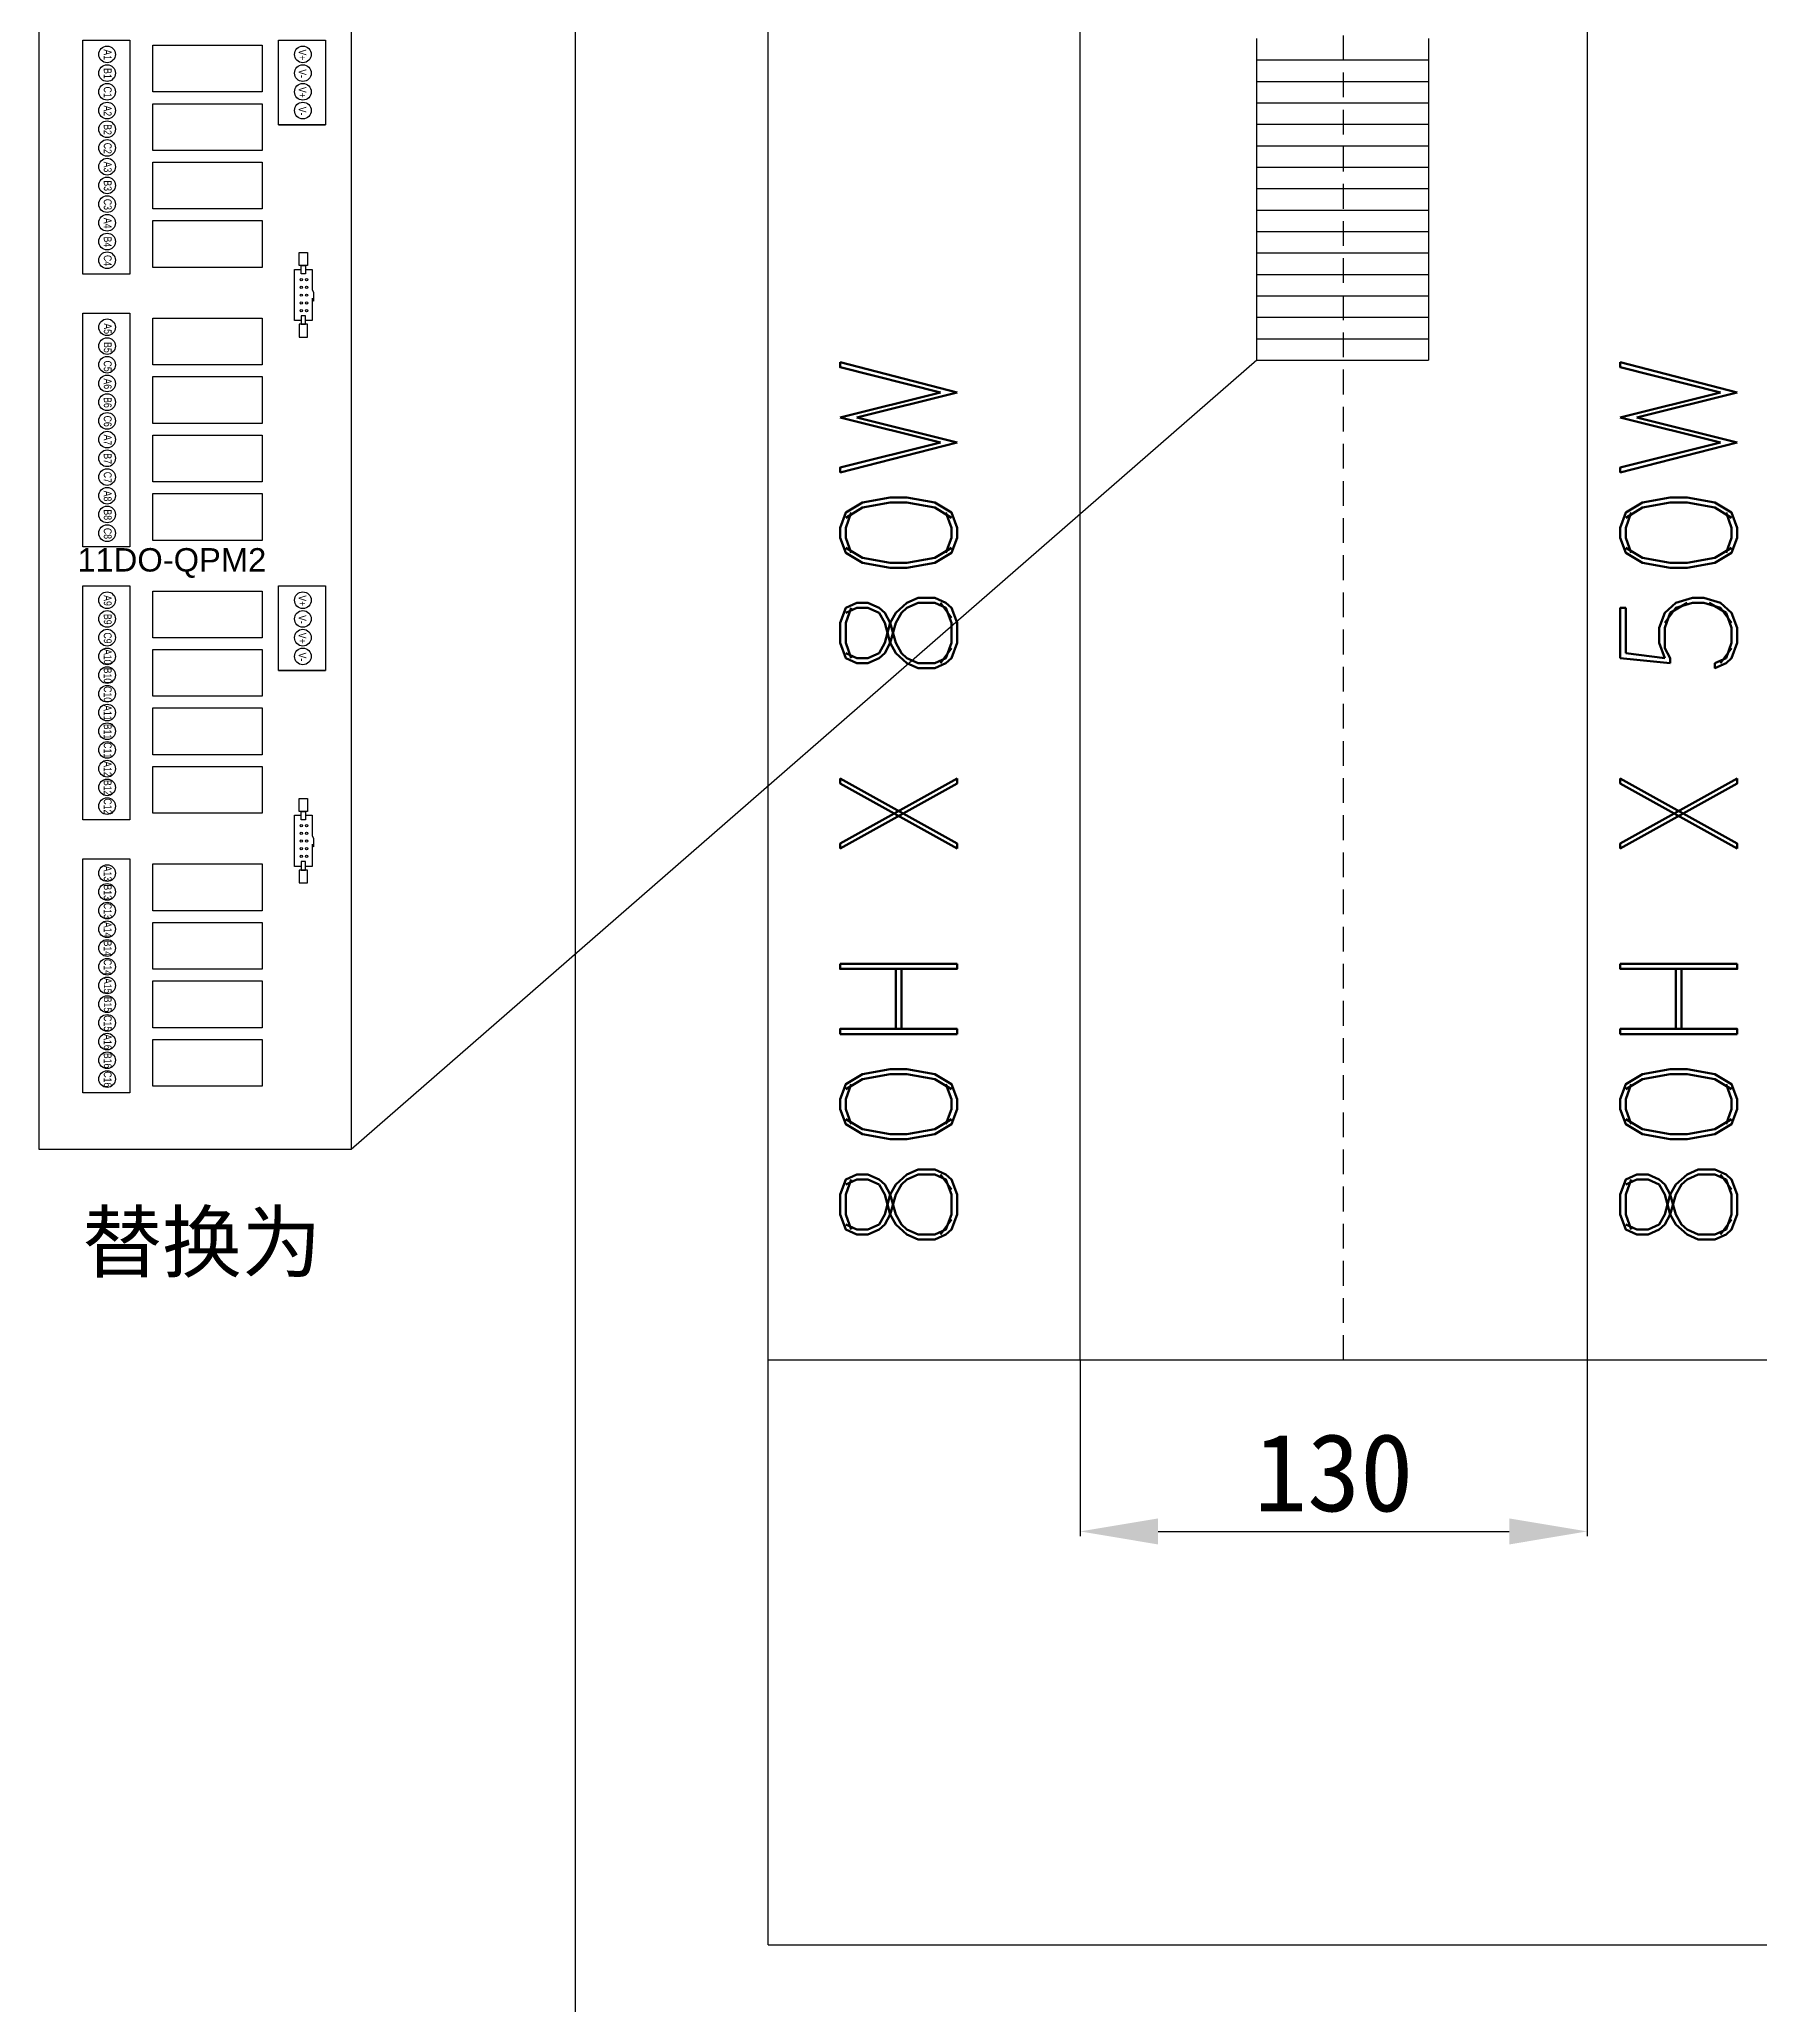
# Model space of a CAD drawing. Extents: x -159874 to -117758, y 9787 to 31117.
# Drawn here: x -148708 to -148267, y 24617 to 25121 of the extents above; entities that cross this region are included whole.
import ezdxf
from ezdxf.enums import TextEntityAlignment as Align

# ---------------------------------------------------------------- set-up
doc = ezdxf.new("R2010")
doc.units = 0
doc.linetypes.add('DASHED2', pattern=[9.525, 6.35, -3.175])
doc.layers.get('0').update_dxf_attribs({"linetype": 'CONTINUOUS'})
doc.layers.get('DEFPOINTS').update_dxf_attribs({"linetype": 'CONTINUOUS'})
doc.styles.add('Arial', font='arial.ttf')
doc.styles.add('ROMAND', font='romand')
doc.styles.get("Standard").update_dxf_attribs({"font": ''})
doc.styles.get('Standard').set_extended_font_data('SimSun')
doc.dimstyles.get("Standard").update_dxf_attribs({"dimtxt": 0.18, "dimasz": 0.18, "dimexe": 0.18, "dimexo": 0.0625, "dimgap": 0.09, "dimtad": 0, "dimtih": 1, "dimtoh": 1, "dimdec": 4, "dimzin": 0, "dimdsep": 46, "dimtxsty": 'Standard', "dimcen": 0.09, "dimadec": 0, "dimazin": 0, "dimtfac": 1, "dimtdec": 4, "dimtofl": 0, "dimtmove": 0, "dimatfit": 3, "dimfxl": 1, "dimtolj": 1, "dimtzin": 0, "dimarcsym": 0})

# ---------------------------------------------------------------- blocks, each defined once
blk = doc.blocks.new('*D98')
at = {"color": 0, "lineweight": -2}
for p, q in [((-148441.31, 24782.61), (-148441.31, 24737.38)), ((-148311.31, 24782.61), (-148311.31, 24737.38)), ((-148421.31, 24738.63), (-148331.31, 24738.63))]:
    blk.add_line(p, q, dxfattribs=at)
at = {"color": 0}
for points in [[(-148421.31, 24741.96), (-148421.31, 24735.29), (-148441.31, 24738.63)], [(-148331.31, 24741.96), (-148331.31, 24735.29), (-148311.31, 24738.63)]]:
    blk.add_solid(points, dxfattribs=at)
at = {"layer": 'DEFPOINTS', "color": 0}
for p in [(-148441.31, 24783.23), (-148311.31, 24783.23), (-148311.31, 24738.63)]:
    blk.add_point(p, dxfattribs=at)
at = {"color": 0, "insert": (-148376.31, 24753.63), "char_height": 20, "attachment_point": 5}
blk.add_mtext('\\A1;130', dxfattribs=at)

msp = doc.modelspace()

# ---------------------------------------------------------------- linework, layer by layer
at = {"color": 6}
msp.add_line((-148570.68407, 24582.60839), (-148570.68407, 26582.60839), dxfattribs=at)
at = {"color": 4}
for p, q in [((-148521.30907, 24832.60839), (-148521.30907, 26522.60839)), ((-148521.30907, 24632.60839), (-148521.30907, 26522.60839)), ((-148441.30907, 24782.60839), (-148441.30907, 26212.60839)), ((-148311.30907, 26212.60839), (-148311.30907, 24782.60839)), ((-148521.30907, 24782.60839), (-147821.30907, 24782.60839)), ((-148521.30907, 24632.60839), (-147821.30907, 24632.60839))]:
    msp.add_line(p, q, dxfattribs=at)
at = {"color": 1, "linetype": 'DASHED2'}
msp.add_line((-148373.80063, 24782.60839), (-148373.80063, 26212.60839), dxfattribs=at)
at = {"color": 0}
for p, q in [((-148396.00948, 25116.02918), (-148396.00948, 25121.52918)), ((-148352.00948, 25121.52918), (-148352.00948, 25116.02918)), ((-148396.00948, 25116.02918), (-148352.00948, 25116.02918)), ((-148396.00948, 25116.02918), (-148352.00948, 25116.02918)), ((-148396.00948, 25116.02918), (-148352.00948, 25116.02918)), ((-148396.00948, 25116.02918), (-148352.00948, 25116.02918)), ((-148396.00948, 25110.52918), (-148396.00948, 25116.02918)), ((-148396.00948, 25116.02918), (-148352.00948, 25116.02918)), ((-148352.00948, 25116.02918), (-148352.00948, 25110.52918)), ((-148396.00948, 25110.52918), (-148352.00948, 25110.52918)), ((-148396.00948, 25110.52918), (-148352.00948, 25110.52918)), ((-148396.00948, 25110.52918), (-148352.00948, 25110.52918)), ((-148396.00948, 25110.52918), (-148352.00948, 25110.52918)), ((-148396.00948, 25105.02918), (-148396.00948, 25110.52918)), ((-148396.00948, 25110.52918), (-148352.00948, 25110.52918)), ((-148352.00948, 25110.52918), (-148352.00948, 25105.02918)), ((-148396.00948, 25105.02918), (-148352.00948, 25105.02918)), ((-148396.00948, 25105.02918), (-148352.00948, 25105.02918)), ((-148396.00948, 25105.02918), (-148352.00948, 25105.02918)), ((-148396.00948, 25105.02918), (-148352.00948, 25105.02918)), ((-148396.00948, 25099.52918), (-148396.00948, 25105.02918)), ((-148396.00948, 25105.02918), (-148352.00948, 25105.02918)), ((-148352.00948, 25105.02918), (-148352.00948, 25099.52918)), ((-148396.00948, 25099.52918), (-148352.00948, 25099.52918)), ((-148396.00948, 25099.52918), (-148352.00948, 25099.52918)), ((-148396.00948, 25099.52918), (-148352.00948, 25099.52918)), ((-148396.00948, 25099.52918), (-148352.00948, 25099.52918)), ((-148396.00948, 25094.02918), (-148396.00948, 25099.52918)), ((-148396.00948, 25099.52918), (-148352.00948, 25099.52918)), ((-148352.00948, 25099.52918), (-148352.00948, 25094.02918)), ((-148396.00948, 25094.02918), (-148352.00948, 25094.02918)), ((-148396.00948, 25094.02918), (-148352.00948, 25094.02918)), ((-148396.00948, 25094.02918), (-148352.00948, 25094.02918)), ((-148396.00948, 25094.02918), (-148352.00948, 25094.02918)), ((-148396.00948, 25088.52918), (-148396.00948, 25094.02918)), ((-148396.00948, 25094.02918), (-148352.00948, 25094.02918)), ((-148352.00948, 25094.02918), (-148352.00948, 25088.52918)), ((-148396.00948, 25088.52918), (-148352.00948, 25088.52918)), ((-148396.00948, 25088.52918), (-148352.00948, 25088.52918)), ((-148396.00948, 25088.52918), (-148352.00948, 25088.52918)), ((-148396.00948, 25088.52918), (-148352.00948, 25088.52918)), ((-148396.00948, 25083.02918), (-148396.00948, 25088.52918)), ((-148396.00948, 25088.52918), (-148352.00948, 25088.52918)), ((-148352.00948, 25088.52918), (-148352.00948, 25083.02918)), ((-148396.00948, 25083.02918), (-148352.00948, 25083.02918)), ((-148396.00948, 25083.02918), (-148352.00948, 25083.02918)), ((-148396.00948, 25083.02918), (-148352.00948, 25083.02918)), ((-148396.00948, 25083.02918), (-148352.00948, 25083.02918)), ((-148396.00948, 25077.52918), (-148396.00948, 25083.02918)), ((-148396.00948, 25083.02918), (-148352.00948, 25083.02918)), ((-148352.00948, 25083.02918), (-148352.00948, 25077.52918)), ((-148396.00948, 25077.52918), (-148352.00948, 25077.52918)), ((-148396.00948, 25077.52918), (-148352.00948, 25077.52918)), ((-148396.00948, 25077.52918), (-148352.00948, 25077.52918)), ((-148396.00948, 25077.52918), (-148352.00948, 25077.52918)), ((-148396.00948, 25072.02918), (-148396.00948, 25077.52918)), ((-148396.00948, 25077.52918), (-148352.00948, 25077.52918)), ((-148352.00948, 25077.52918), (-148352.00948, 25072.02918)), ((-148396.00948, 25072.02918), (-148352.00948, 25072.02918)), ((-148396.00948, 25072.02918), (-148352.00948, 25072.02918)), ((-148396.00948, 25072.02918), (-148352.00948, 25072.02918)), ((-148396.00948, 25072.02918), (-148352.00948, 25072.02918)), ((-148396.00948, 25066.52918), (-148396.00948, 25072.02918)), ((-148396.00948, 25072.02918), (-148352.00948, 25072.02918)), ((-148352.00948, 25072.02918), (-148352.00948, 25066.52918)), ((-148396.00948, 25066.52918), (-148352.00948, 25066.52918)), ((-148396.00948, 25066.52918), (-148352.00948, 25066.52918)), ((-148396.00948, 25066.52918), (-148352.00948, 25066.52918)), ((-148396.00948, 25066.52918), (-148352.00948, 25066.52918)), ((-148396.00948, 25061.02918), (-148396.00948, 25066.52918)), ((-148396.00948, 25066.52918), (-148352.00948, 25066.52918)), ((-148352.00948, 25066.52918), (-148352.00948, 25061.02918)), ((-148396.00948, 25061.02918), (-148352.00948, 25061.02918)), ((-148396.00948, 25061.02918), (-148352.00948, 25061.02918)), ((-148396.00948, 25061.02918), (-148352.00948, 25061.02918)), ((-148396.00948, 25061.02918), (-148352.00948, 25061.02918)), ((-148396.00948, 25055.52918), (-148396.00948, 25061.02918)), ((-148396.00948, 25061.02918), (-148352.00948, 25061.02918)), ((-148352.00948, 25061.02918), (-148352.00948, 25055.52918)), ((-148396.00948, 25055.52918), (-148352.00948, 25055.52918)), ((-148396.00948, 25055.52918), (-148352.00948, 25055.52918)), ((-148396.00948, 25055.52918), (-148352.00948, 25055.52918)), ((-148396.00948, 25055.52918), (-148352.00948, 25055.52918)), ((-148396.00948, 25050.02918), (-148396.00948, 25055.52918)), ((-148396.00948, 25055.52918), (-148352.00948, 25055.52918)), ((-148352.00948, 25055.52918), (-148352.00948, 25050.02918)), ((-148396.00948, 25050.02918), (-148352.00948, 25050.02918)), ((-148396.00948, 25050.02918), (-148352.00948, 25050.02918)), ((-148396.00948, 25050.02918), (-148352.00948, 25050.02918)), ((-148396.00948, 25050.02918), (-148352.00948, 25050.02918)), ((-148396.00948, 25044.52918), (-148396.00948, 25050.02918)), ((-148396.00948, 25050.02918), (-148352.00948, 25050.02918)), ((-148352.00948, 25050.02918), (-148352.00948, 25044.52918)), ((-148396.00948, 25044.52918), (-148352.00948, 25044.52918)), ((-148396.00948, 25044.52918), (-148352.00948, 25044.52918)), ((-148396.00948, 25044.52918), (-148352.00948, 25044.52918)), ((-148396.00948, 25044.52918), (-148352.00948, 25044.52918)), ((-148396.00948, 25039.02918), (-148396.00948, 25044.52918)), ((-148396.00948, 25044.52918), (-148352.00948, 25044.52918)), ((-148352.00948, 25044.52918), (-148352.00948, 25039.02918)), ((-148396.00948, 25039.02918), (-148352.00948, 25039.02918)), ((-148396.00948, 25039.02918), (-148352.00948, 25039.02918)), ((-148396.00948, 25039.02918), (-148352.00948, 25039.02918)), ((-148396.00948, 25039.02918), (-148352.00948, 25039.02918))]:
    msp.add_line(p, q, dxfattribs=at)
for p, q in [((-148646.81436, 25099.40484), (-148634.81436, 25099.40484)), ((-148642.7795, 25062.31852), (-148641.01063, 25062.31852)), ((-148642.7795, 25049.17682), (-148642.7795, 25062.31852)), ((-148639.90442, 25062.31852), (-148638.22504, 25062.31852)), ((-148638.22504, 25062.31852), (-148638.22504, 25057.12929)), ((-148638.22504, 25057.12929), (-148637.88468, 25056.38866)), ((-148638.22504, 25054.91631), (-148638.22504, 25049.17682)), ((-148638.22504, 25054.91631), (-148637.88468, 25054.17568)), ((-148637.88468, 25056.38866), (-148637.88468, 25054.17568)), ((-148641.01133, 25049.17682), (-148642.7795, 25049.17682)), ((-148638.22504, 25049.17682), (-148639.90512, 25049.17682)), ((-148646.81436, 24959.40484), (-148634.81436, 24959.40484)), ((-148642.7795, 24922.31852), (-148641.01063, 24922.31852)), ((-148642.7795, 24909.17682), (-148642.7795, 24922.31852)), ((-148639.90442, 24922.31852), (-148638.22504, 24922.31852)), ((-148638.22504, 24922.31852), (-148638.22504, 24917.12929)), ((-148638.22504, 24917.12929), (-148637.88468, 24916.38866)), ((-148638.22504, 24914.91631), (-148638.22504, 24909.17682)), ((-148638.22504, 24914.91631), (-148637.88468, 24914.17568)), ((-148637.88468, 24916.38866), (-148637.88468, 24914.17568)), ((-148641.01133, 24909.17682), (-148642.7795, 24909.17682)), ((-148638.22504, 24909.17682), (-148639.90512, 24909.17682))]:
    msp.add_line(p, q)
at = {"color": 30}
msp.add_line((-148396.00948, 25039.02918), (-148628.18247, 24836.56123), dxfattribs=at)
for points in [[(-148708.18247, 25136.56123), (-148628.18247, 25136.56123), (-148628.18247, 24836.56123), (-148708.18247, 24836.56123)], [(-148697.0086, 25121.13206), (-148685.0086, 25121.13206), (-148685.0086, 25061.13206), (-148697.0086, 25061.13206)], [(-148679.04606, 25119.82366), (-148651.04606, 25119.82366), (-148651.04606, 25107.82366), (-148679.04606, 25107.82366)], [(-148646.81436, 25121.13206), (-148634.81436, 25121.13206), (-148634.81436, 25099.40484), (-148646.81436, 25099.40484)], [(-148679.04606, 25104.82366), (-148651.04606, 25104.82366), (-148651.04606, 25092.82366), (-148679.04606, 25092.82366)], [(-148679.04606, 25089.82366), (-148651.04606, 25089.82366), (-148651.04606, 25077.82366), (-148679.04606, 25077.82366)], [(-148679.04606, 25074.82366), (-148651.04606, 25074.82366), (-148651.04606, 25062.82366), (-148679.04606, 25062.82366)], [(-148639.43698, 25063.3094), (-148641.58658, 25063.3094), (-148641.58658, 25066.61958), (-148639.43698, 25066.61958)], [(-148641.01063, 25063.3094), (-148639.90442, 25063.3094), (-148639.90442, 25061.14629), (-148641.01063, 25061.14629)], [(-148697.0086, 25051.13206), (-148685.0086, 25051.13206), (-148685.0086, 24991.13206), (-148697.0086, 24991.13206)], [(-148679.04606, 25049.82366), (-148651.04606, 25049.82366), (-148651.04606, 25037.82366), (-148679.04606, 25037.82366)], [(-148639.43768, 25048.25754), (-148641.58727, 25048.25754), (-148641.58727, 25044.94736), (-148639.43768, 25044.94736)], [(-148641.01133, 25048.25754), (-148639.90512, 25048.25754), (-148639.90512, 25050.42065), (-148641.01133, 25050.42065)], [(-148679.04606, 25034.82366), (-148651.04606, 25034.82366), (-148651.04606, 25022.82366), (-148679.04606, 25022.82366)], [(-148679.04606, 25019.82366), (-148651.04606, 25019.82366), (-148651.04606, 25007.82366), (-148679.04606, 25007.82366)], [(-148679.04606, 25004.82366), (-148651.04606, 25004.82366), (-148651.04606, 24992.82366), (-148679.04606, 24992.82366)], [(-148697.0086, 24981.13206), (-148685.0086, 24981.13206), (-148685.0086, 24921.13206), (-148697.0086, 24921.13206)], [(-148679.04606, 24979.82366), (-148651.04606, 24979.82366), (-148651.04606, 24967.82366), (-148679.04606, 24967.82366)], [(-148646.81436, 24981.13206), (-148634.81436, 24981.13206), (-148634.81436, 24959.40484), (-148646.81436, 24959.40484)], [(-148679.04606, 24964.82366), (-148651.04606, 24964.82366), (-148651.04606, 24952.82366), (-148679.04606, 24952.82366)], [(-148679.04606, 24949.82366), (-148651.04606, 24949.82366), (-148651.04606, 24937.82366), (-148679.04606, 24937.82366)], [(-148679.04606, 24934.82366), (-148651.04606, 24934.82366), (-148651.04606, 24922.82366), (-148679.04606, 24922.82366)], [(-148639.43698, 24923.3094), (-148641.58658, 24923.3094), (-148641.58658, 24926.61958), (-148639.43698, 24926.61958)], [(-148641.01063, 24923.3094), (-148639.90442, 24923.3094), (-148639.90442, 24921.14629), (-148641.01063, 24921.14629)], [(-148697.0086, 24911.13206), (-148685.0086, 24911.13206), (-148685.0086, 24851.13206), (-148697.0086, 24851.13206)], [(-148679.04606, 24909.82366), (-148651.04606, 24909.82366), (-148651.04606, 24897.82366), (-148679.04606, 24897.82366)], [(-148639.43768, 24908.25754), (-148641.58727, 24908.25754), (-148641.58727, 24904.94736), (-148639.43768, 24904.94736)], [(-148641.01133, 24908.25754), (-148639.90512, 24908.25754), (-148639.90512, 24910.42065), (-148641.01133, 24910.42065)], [(-148679.04606, 24894.82366), (-148651.04606, 24894.82366), (-148651.04606, 24882.82366), (-148679.04606, 24882.82366)], [(-148679.04606, 24879.82366), (-148651.04606, 24879.82366), (-148651.04606, 24867.82366), (-148679.04606, 24867.82366)], [(-148679.04606, 24864.82366), (-148651.04606, 24864.82366), (-148651.04606, 24852.82366), (-148679.04606, 24852.82366)]]:
    msp.add_lwpolyline(points, close=True)
for centre, radius in [((-148690.80654, 25117.46351), 2.13985), ((-148640.61229, 25117.46351), 2.13985), ((-148690.80654, 25112.66351), 2.13985), ((-148640.61229, 25112.66351), 2.13985), ((-148690.80654, 25107.86351), 2.13985), ((-148640.61229, 25107.86351), 2.13985), ((-148690.80654, 25103.06351), 2.13985), ((-148640.61229, 25103.06351), 2.13985), ((-148690.80654, 25098.26351), 2.13985), ((-148690.80654, 25093.46351), 2.13985), ((-148690.80654, 25088.66351), 2.13985), ((-148690.80654, 25083.86351), 2.13985), ((-148690.80654, 25079.06351), 2.13985), ((-148690.80654, 25074.26351), 2.13985), ((-148690.80654, 25069.46351), 2.13985), ((-148690.80654, 25064.66351), 2.13985), ((-148641.01063, 25059.66971), 0.29687), ((-148639.66931, 25059.66971), 0.29687), ((-148641.01063, 25057.68804), 0.29687), ((-148641.01063, 25055.70637), 0.29687), ((-148641.01063, 25053.7247), 0.29687), ((-148639.66931, 25057.68804), 0.29687), ((-148639.66931, 25055.70637), 0.29687), ((-148639.66931, 25053.7247), 0.29687), ((-148690.80654, 25047.46351), 2.13985), ((-148641.01063, 25051.74303), 0.29687), ((-148639.66931, 25051.74303), 0.29687), ((-148690.80654, 25042.66351), 2.13985), ((-148690.80654, 25037.86351), 2.13985), ((-148690.80654, 25033.06351), 2.13985), ((-148690.80654, 25028.26351), 2.13985), ((-148690.80654, 25023.46351), 2.13985), ((-148690.80654, 25018.66351), 2.13985), ((-148690.80654, 25013.86351), 2.13985), ((-148690.80654, 25009.06351), 2.13985), ((-148690.80654, 25004.26351), 2.13985), ((-148690.80654, 24999.46351), 2.13985), ((-148690.80654, 24994.66351), 2.13985), ((-148690.80654, 24977.46351), 2.13985), ((-148640.61229, 24977.46351), 2.13985), ((-148690.80654, 24972.66351), 2.13985), ((-148640.61229, 24972.66351), 2.13985), ((-148690.80654, 24967.86351), 2.13985), ((-148640.61229, 24967.86351), 2.13985), ((-148690.80654, 24963.06351), 2.13985), ((-148640.61229, 24963.06351), 2.13985), ((-148690.80654, 24958.26351), 2.13985), ((-148690.80654, 24953.46351), 2.13985), ((-148690.80654, 24948.66351), 2.13985), ((-148690.80654, 24943.86351), 2.13985), ((-148690.80654, 24939.06351), 2.13985), ((-148690.80654, 24934.26351), 2.13985), ((-148690.80654, 24929.46351), 2.13985), ((-148690.80654, 24924.66351), 2.13985), ((-148641.01063, 24919.66971), 0.29687), ((-148641.01063, 24917.68804), 0.29687), ((-148639.66931, 24919.66971), 0.29687), ((-148639.66931, 24917.68804), 0.29687), ((-148641.01063, 24915.70637), 0.29687), ((-148641.01063, 24913.7247), 0.29687), ((-148641.01063, 24911.74303), 0.29687), ((-148639.66931, 24915.70637), 0.29687), ((-148639.66931, 24913.7247), 0.29687), ((-148639.66931, 24911.74303), 0.29687), ((-148690.80654, 24907.46351), 2.13985), ((-148690.80654, 24902.66351), 2.13985), ((-148690.80654, 24897.86351), 2.13985), ((-148690.80654, 24893.06351), 2.13985), ((-148690.80654, 24888.26351), 2.13985), ((-148690.80654, 24883.46351), 2.13985), ((-148690.80654, 24878.66351), 2.13985), ((-148690.80654, 24873.86351), 2.13985), ((-148690.80654, 24869.06351), 2.13985), ((-148690.80654, 24864.26351), 2.13985), ((-148690.80654, 24859.46351), 2.13985), ((-148690.80654, 24854.66351), 2.13985)]:
    msp.add_circle(centre, radius)

# ---------------------------------------------------------------- texts
at = {"color": 0, "style": 'Arial', "width": 0.8}
for s, p in [('A1', (-148690.64368, 25117.38314)), ('V+', (-148640.72128, 25117.32739)), ('B1', (-148690.64368, 25112.58314)), ('V-', (-148640.72128, 25112.52739)), ('C1', (-148690.64368, 25107.78314)), ('V+', (-148640.72128, 25107.72739)), ('A2', (-148690.64368, 25102.98314)), ('V-', (-148640.72128, 25102.92739)), ('B2', (-148690.64368, 25098.18314)), ('C2', (-148690.64368, 25093.38314)), ('A3', (-148690.64368, 25088.58314)), ('B3', (-148690.64368, 25083.78314)), ('C3', (-148690.64368, 25078.98314)), ('A4', (-148690.64368, 25074.18314)), ('B4', (-148690.64368, 25069.38314)), ('C4', (-148690.64368, 25064.58314)), ('A5', (-148690.64368, 25047.1108)), ('B5', (-148690.64368, 25042.3108)), ('C5', (-148690.64368, 25037.5108)), ('A6', (-148690.64368, 25032.98314)), ('B6', (-148690.64368, 25028.18314)), ('C6', (-148690.64368, 25023.38314)), ('A7', (-148690.64368, 25018.58314)), ('B7', (-148690.64368, 25013.78314)), ('C7', (-148690.64368, 25008.98314)), ('A8', (-148690.64368, 25004.18314)), ('B8', (-148690.64368, 24999.38314)), ('C8', (-148690.64368, 24994.58314)), ('A9', (-148690.64368, 24977.38314)), ('V+', (-148640.72128, 24977.32739)), ('B9', (-148690.64368, 24972.58314)), ('V-', (-148640.72128, 24972.52739)), ('C9', (-148690.64368, 24967.78314)), ('V+', (-148640.72128, 24967.72739)), ('A10', (-148690.64368, 24962.97111)), ('V-', (-148640.72128, 24962.92739)), ('B10', (-148690.64368, 24958.17111)), ('C10', (-148690.64368, 24953.37111)), ('A11', (-148690.64368, 24948.58314)), ('B11', (-148690.64368, 24943.78314)), ('C11', (-148690.64368, 24938.98314)), ('A12', (-148690.64368, 24934.18314)), ('B12', (-148690.64368, 24929.38314)), ('C12', (-148690.64368, 24924.58314)), ('A13', (-148690.64368, 24907.38314)), ('B13', (-148690.64368, 24902.58314)), ('C13', (-148690.64368, 24897.78314)), ('A14', (-148690.64368, 24892.98314)), ('B14', (-148690.64368, 24888.18314)), ('C14', (-148690.64368, 24883.38314)), ('A15', (-148690.64368, 24878.58314)), ('B15', (-148690.64368, 24873.78314)), ('C15', (-148690.64368, 24868.98314)), ('A16', (-148690.64368, 24864.18314)), ('B16', (-148690.64368, 24859.38314)), ('C16', (-148690.64368, 24854.58314))]:
    msp.add_text(s, height=2, rotation=270, dxfattribs=at).set_placement(p, align=Align.MIDDLE)
at = {"color": 3, "style": 'ROMAND'}
for s, p in [('80H X 80W ', (-148472.85246, 24809.63825)), ('80H X 50W ', (-148272.84721, 24809.63825))]:
    msp.add_text(s, height=30, rotation=90, dxfattribs=at).set_placement(p)
at = {"color": 0, "style": 'Arial'}
msp.add_text('11DO-QPM2', height=6, dxfattribs=at).set_placement((-148674.20679, 24987.04598), align=Align.MIDDLE)
at = {"color": 30, "style": 'Arial'}
msp.add_text('替换为', height=15, dxfattribs=at).set_placement((-148666.49726, 24813.13582), align=Align.MIDDLE)

# ---------------------------------------------------------------- dimensions: what is measured, and where the dimension line sits
at = {"color": 2}
dim = msp.add_linear_dim(base=(-148311.30907, 24738.62648), p1=(-148441.30907, 24783.23339), p2=(-148311.30907, 24783.23339), dimstyle='Standard', override={"dimtxt": 20, "dimasz": 20, "dimexe": 1.25, "dimexo": 0.625, "dimgap": 5, "dimtad": 1, "dimtih": 0, "dimtoh": 0, "dimzin": 8, "dimlunit": 6, "dimcen": 2.5, "dimtofl": 1}, dxfattribs=at)
dim.commit()
dim.dimension.update_dxf_attribs({"geometry": '*D98', "text_midpoint": (-148376.30907, 24753.62648)})

doc.saveas('drawing.dxf')
